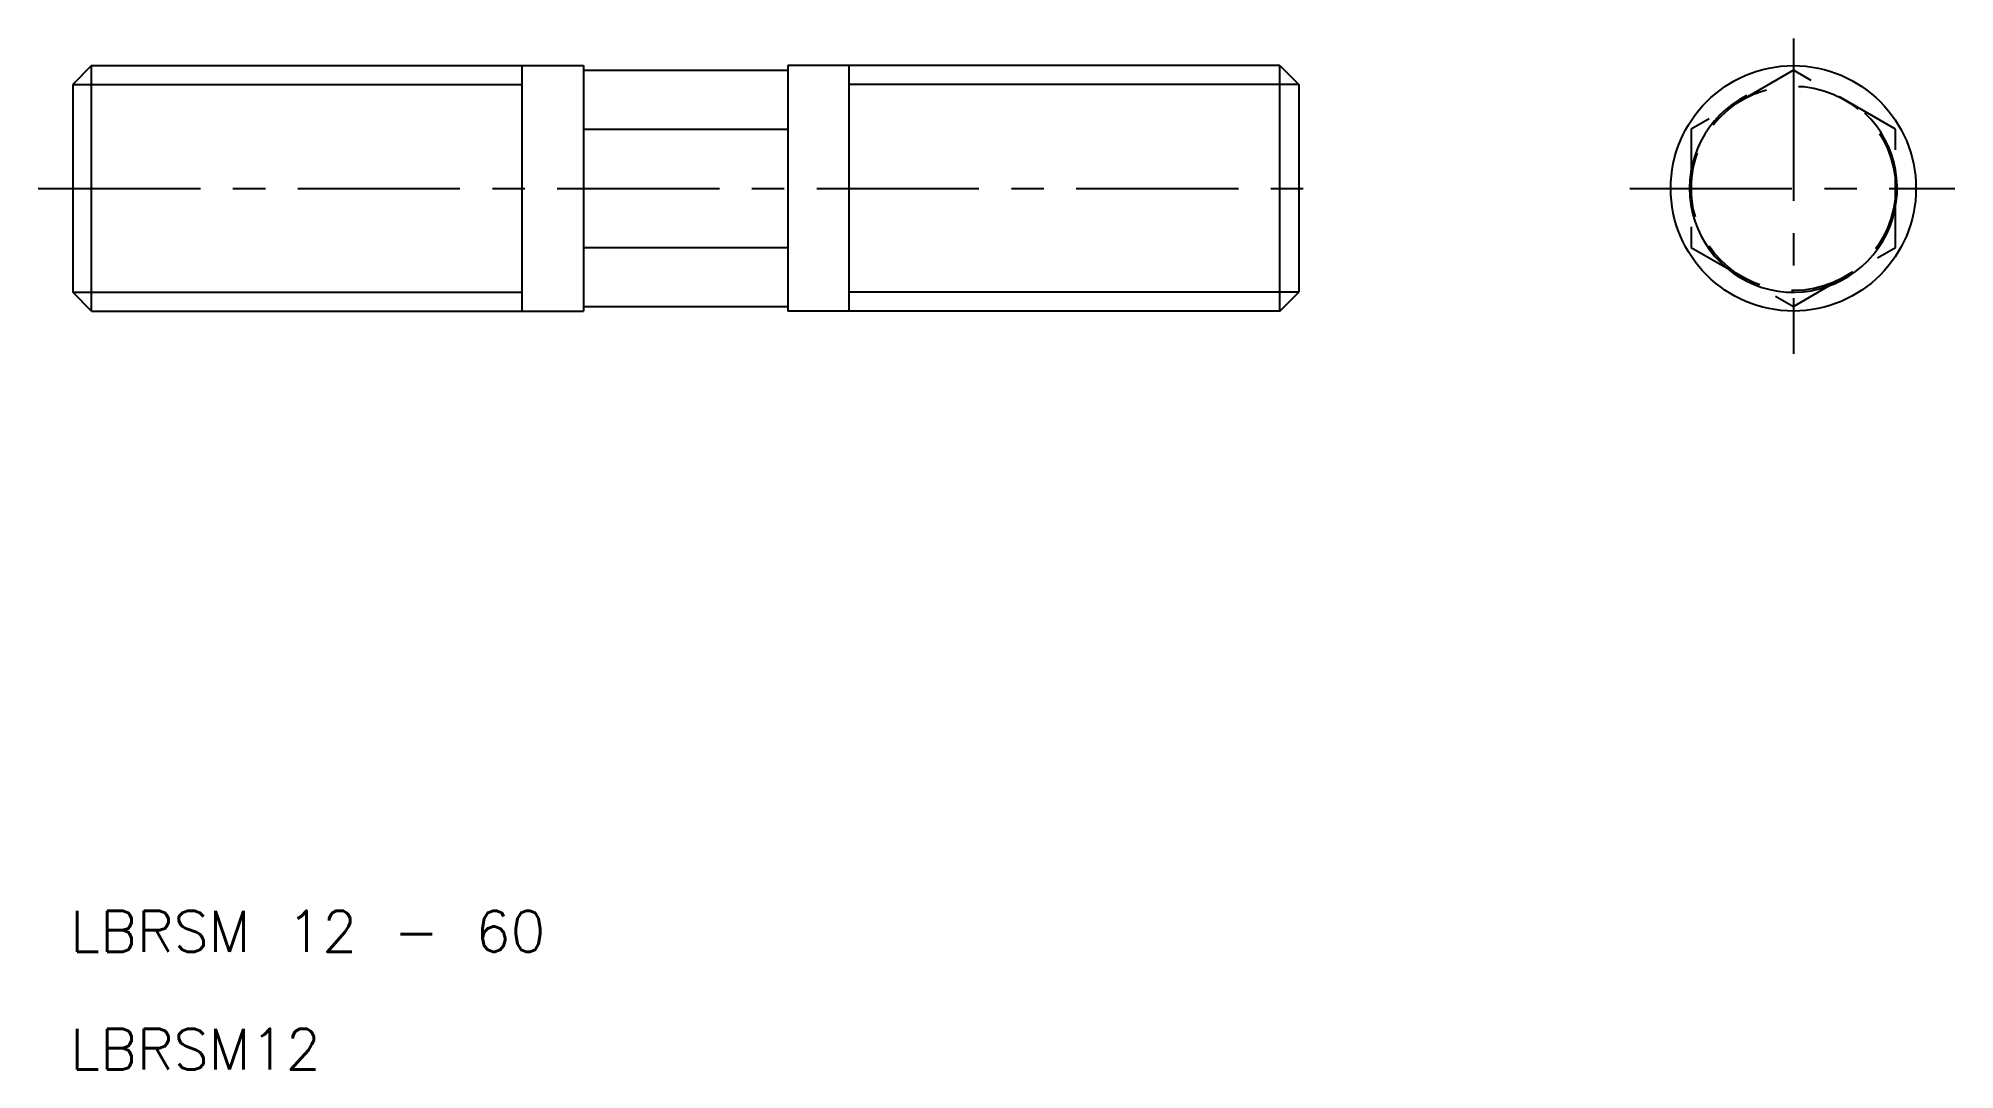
# Model space of a CAD drawing. Extents: x 5.9 to 99.7, y 6.9 to 57.3.
import ezdxf

# ---------------------------------------------------------------- set-up
doc = ezdxf.new("R2010")
doc.units = 0
doc.header["$LTSCALE"] = 0.25
doc.linetypes.add('CENTER', pattern=[50.8, 31.75, -6.35, 6.35, -6.35])
doc.linetypes.add('DASHED', pattern=[19.05, 12.7, -6.35])
doc.layers.get('0').update_dxf_attribs({"linetype": 'CONTINUOUS'})
doc.layers.add('CENTER', color=1, linetype='CENTER')
doc.styles.get("Standard").update_dxf_attribs({"font": 'txt.shx'})

msp = doc.modelspace()

# ---------------------------------------------------------------- linework, layer by layer
for p, q in [((8.538, 56), (7.618, 55.08)), ((8.538, 44), (8.538, 56)), ((8.538, 56), (32.618, 56)), ((29.618, 44), (29.618, 56)), ((32.618, 56), (32.618, 44)), ((32.618, 55.774), (42.618, 55.774)), ((42.618, 56), (42.618, 44)), ((66.698, 56), (42.618, 56)), ((45.618, 44), (45.618, 56)), ((66.698, 56), (67.618, 55.08)), ((66.698, 44), (66.698, 56)), ((7.618, 55.08), (7.618, 44.92)), ((67.618, 55.08), (67.618, 44.92)), ((32.618, 52.887), (42.618, 52.887)), ((32.618, 47.113), (42.618, 47.113)), ((8.538, 44), (7.618, 44.92)), ((32.618, 44.226), (42.618, 44.226)), ((66.698, 44), (67.618, 44.92)), ((8.538, 44), (32.618, 44)), ((66.698, 44), (42.618, 44))]:
    msp.add_line(p, q)
at = {"color": 3, "linetype": 'DASHED'}
for p, q in [((91.83, 55.774), (86.83, 52.887)), ((96.83, 52.887), (91.83, 55.774)), ((86.83, 52.887), (86.83, 47.113)), ((96.83, 47.113), (96.83, 52.887)), ((86.83, 47.113), (91.83, 44.226)), ((91.83, 44.226), (96.83, 47.113))]:
    msp.add_line(p, q, dxfattribs=at)
at = {"color": 3}
for p, q in [((7.618, 55.08), (29.618, 55.08)), ((67.618, 55.08), (45.618, 55.08)), ((7.618, 44.92), (29.618, 44.92)), ((67.618, 44.92), (45.618, 44.92))]:
    msp.add_line(p, q, dxfattribs=at)
msp.add_circle((91.83, 50), 6)
at = {"color": 3, "linetype": 'DASHED'}
msp.add_circle((91.83, 50), 5, dxfattribs=at)
at = {"color": 3}
msp.add_arc((91.83, 50), 5.08, 116.72764, 46.47639, dxfattribs=at)
at = {"layer": 'CENTER', "color": 1, "linetype": 'CENTER'}
for p, q in [((91.83, 57.335), (91.83, 41.908)), ((5.93, 50), (69.118, 50)), ((83.823, 50), (99.724, 50))]:
    msp.add_line(p, q, dxfattribs=at)

# ---------------------------------------------------------------- texts
for s, p in [('LBRSM 12 - 60', (7.494, 12.669)), ('LBRSM12', (7.494, 6.902))]:
    msp.add_text(s, height=2).set_placement(p)

doc.saveas('drawing.dxf')
